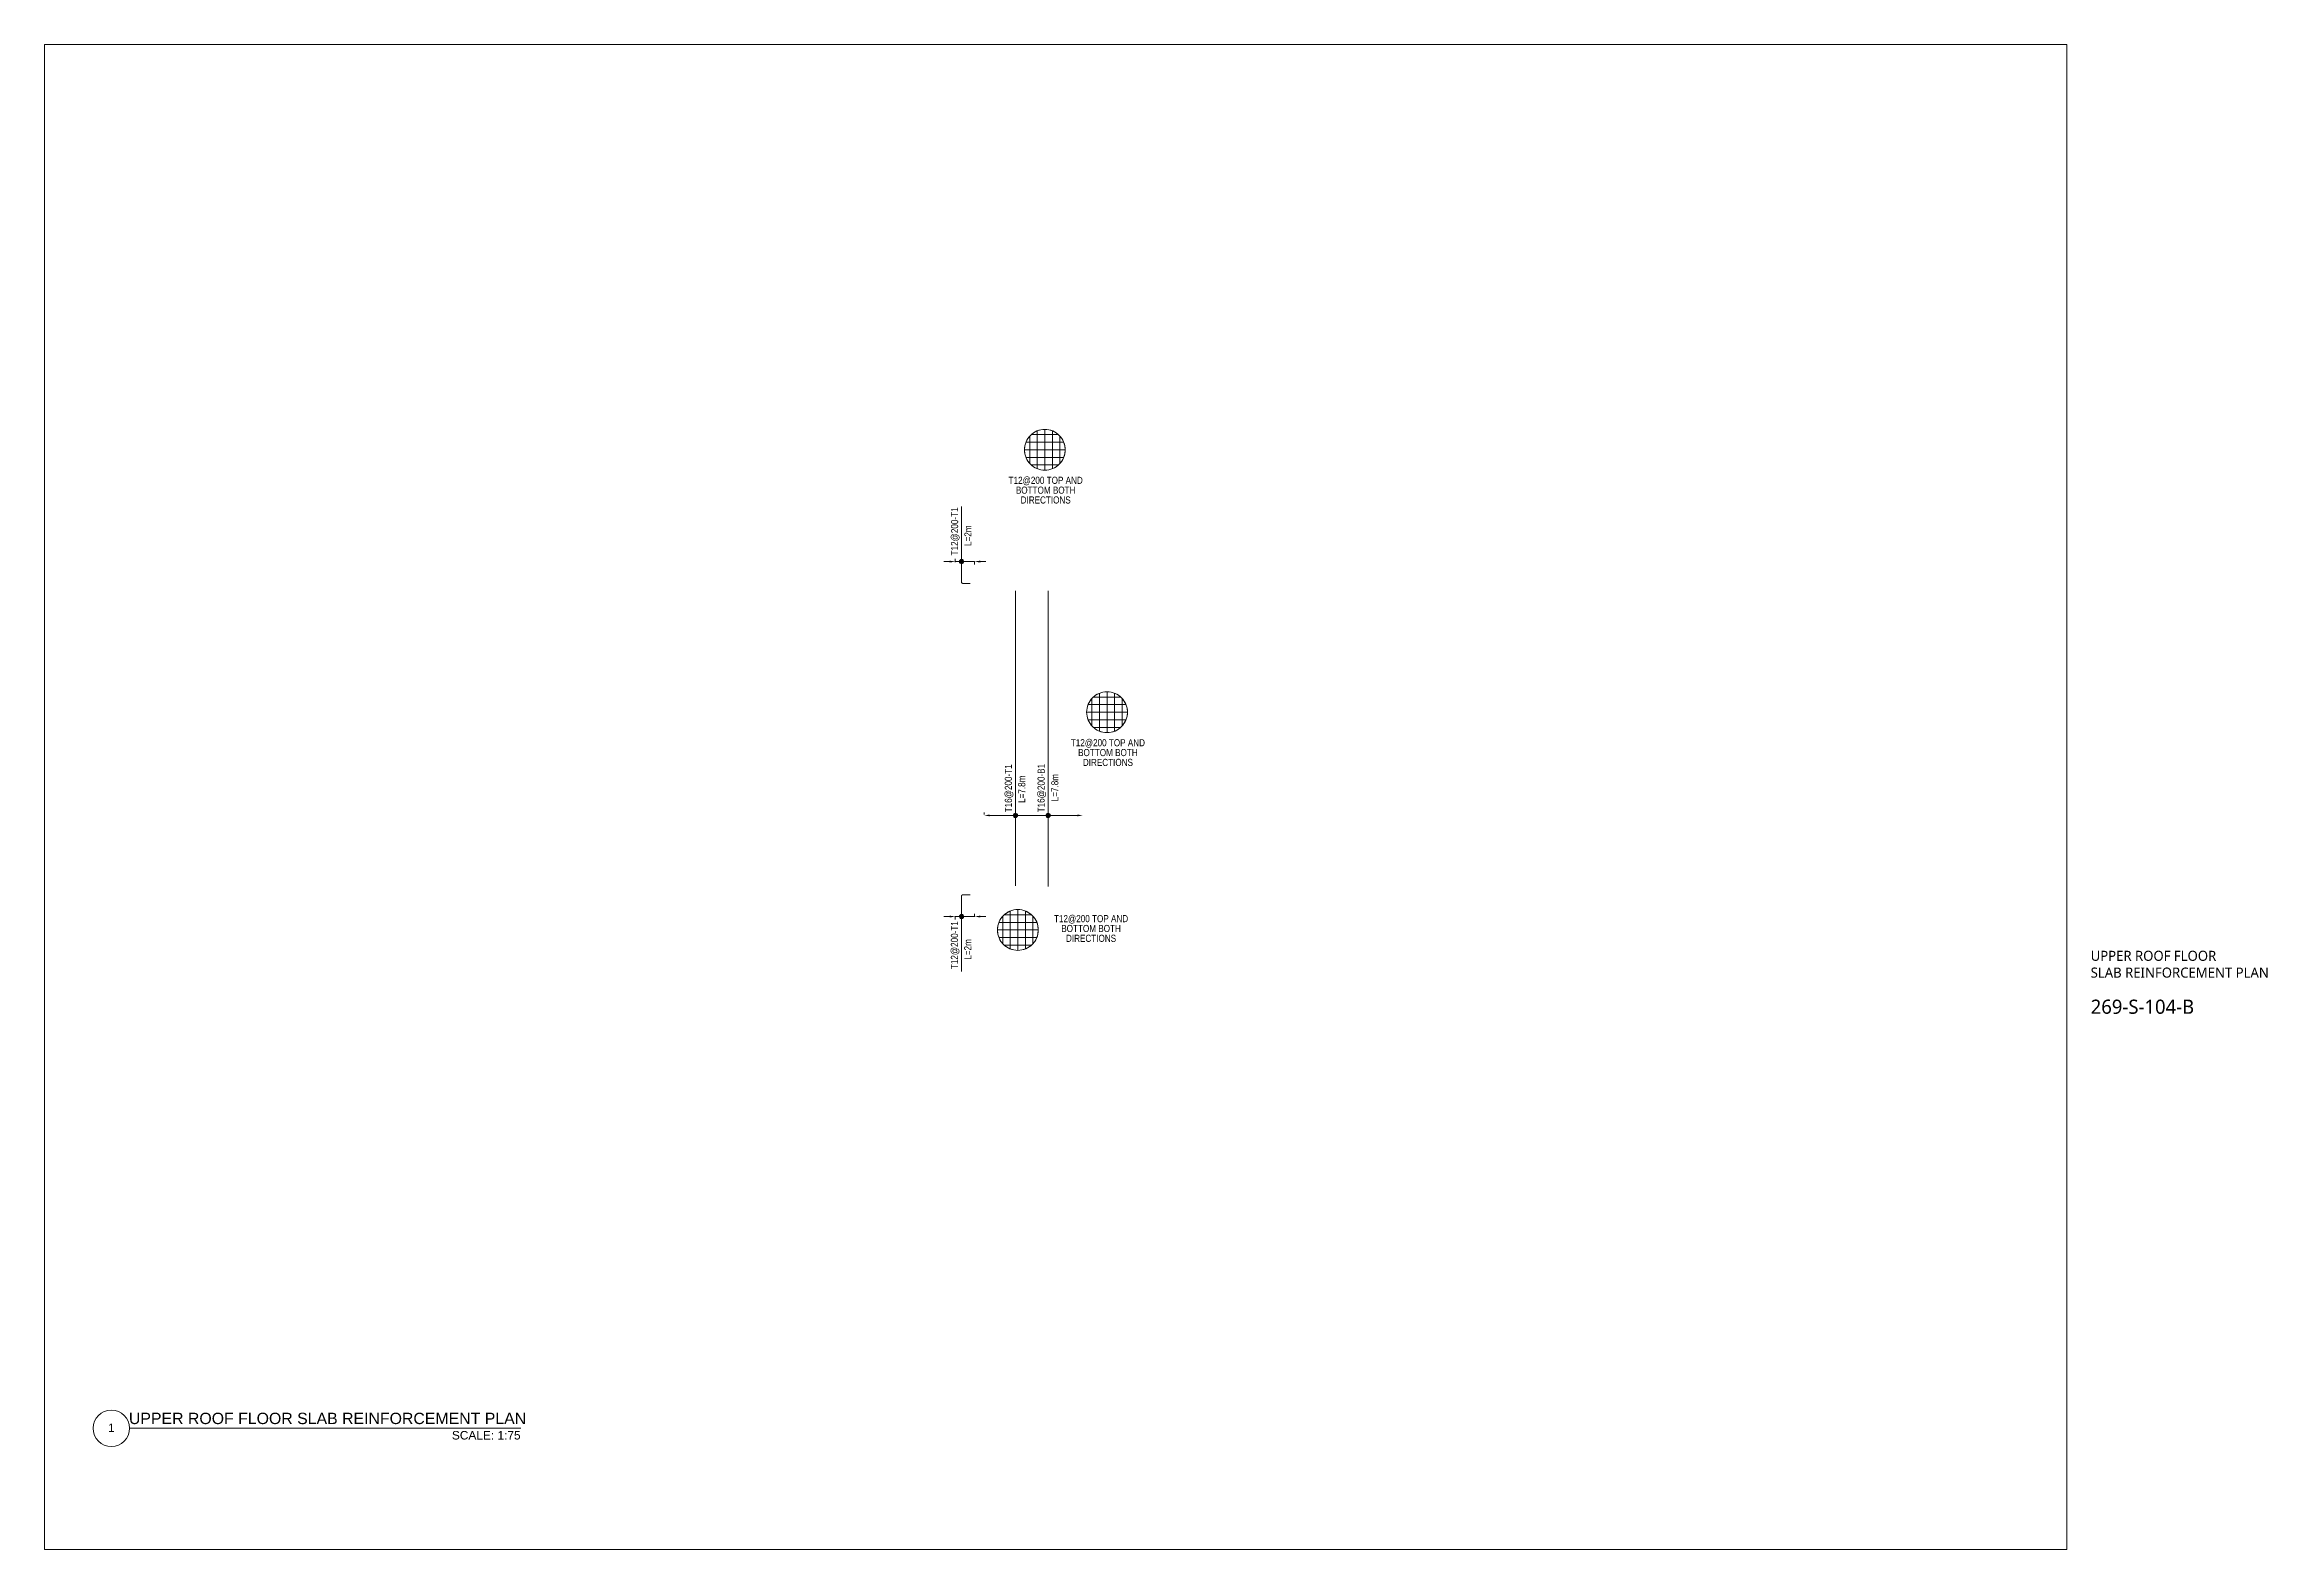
# Paper-space layout 'S104-B' of a CAD drawing. Header units: millimetres. Extents: x 15 to 799, y 15 to 546.
# The model-space entities are those that its viewports show. They can reach past a viewport. Long polylines and large blocks are cut down to what shows.
import ezdxf
from ezdxf.enums import TextEntityAlignment as Align

# ---------------------------------------------------------------- set-up
doc = ezdxf.new("R2010")
doc.units = ezdxf.units.MM
doc.header["$LTSCALE"] = 75
doc.header["$MEASUREMENT"] = 0
for name, pattern in [('Dash', [6, 3, -3]), ('Hidden', [6, 4, -2]), ('Hidden 1_16_', [2.38125, 1.5875, -0.79375]), ('Hidden 3_32_', [3.571875, 2.38125, -1.190625])]:
    doc.linetypes.add(name, pattern=pattern)
for name, color, linetype, lineweight in [('A-ANNO-NOTE', 131, 'Continuous', 9), ('A-DETL', 90, 'Continuous', 9), ('A-DETL-GENF', 92, 'Continuous', 9), ('A-DETL-HDLN', 90, 'Hidden 3_32_', 9), ('A-DETL-THIN', 151, 'Continuous', 9), ('A-WALL-HDLN', 110, 'Dash', 13), ('G-ANNO-SYMB', 111, 'Continuous', 9), ('G-ANNO-TEXT', 231, 'Continuous', 9)]:
    doc.layers.add(name, color=color, linetype=linetype, lineweight=lineweight)
doc.layers.add('NonPlottable_0', color=7, linetype='Continuous', plot=False)
doc.styles.add('Arial', font='arial.ttf', dxfattribs={"height": 250})
doc.styles.add('Arial Narrow', font='ARIALN.TTF', dxfattribs={"height": 187.5})
doc.styles.add('Arial Narrow_2', font='ARIALN.TTF', dxfattribs={"height": 262.5})
doc.styles.add('GENERATED_STYLE_2', font='arial.ttf', dxfattribs={"width": 0.84})
doc.styles.add('GENERATED_STYLE_5', font='trebuc.ttf')
doc.dimstyles.new('WYE_STANDARD_-_2_5mm', dxfattribs={"dimscale": 304.8, "dimtxt": 187.5, "dimasz": 0.492126, "dimexe": 0.246063, "dimexo": 0.246063, "dimgap": 0.9, "dimtad": 0, "dimdec": 0, "dimzin": 0, "dimdsep": 46, "dimtxsty": 'Arial', "dimcen": 0.09, "dimazin": 0, "dimtfac": 1, "dimtdec": 0, "dimtix": 1, "dimtmove": 0, "dimatfit": 3, "dimfxl": 1, "dimtvp": 1, "dimtolj": 1, "dimtzin": 0, "dimlwd": 13, "dimlwe": 13, "dimarcsym": 2})

# ---------------------------------------------------------------- blocks, each defined once
blk = doc.blocks.new('Linear Drawing Title 27[1]', base_point=(205.41, 49.99))
at = {"color": 250, "linetype": 'Continuous', "lineweight": 0}
blk.add_line((218.22, 33.59), (356.12, 33.59), dxfattribs=at)
at = {"color": 250, "linetype": 'Continuous', "lineweight": 0, "flags": 128}
blk.add_lwpolyline([(218.22, 33.59, 1), (205.41, 33.59, 1)], format="xyb", close=True, dxfattribs=at)
at = {"color": 7, "lineweight": 0, "style": 'GENERATED_STYLE_2'}
blk.add_attdef('AC_DrawingName', text='', height=4, dxfattribs=at).set_placement((356.12, 39.07), align=Align.TOP_RIGHT)
blk.add_attdef('DUMMY_186', text='', height=3, dxfattribs=at).set_placement((211.82, 33.76), align=Align.MIDDLE_CENTER)
blk.add_attdef('gs_drawing_scale_prefix', text='', height=3, dxfattribs=at).set_placement((356.12, 29.16), align=Align.BOTTOM_RIGHT)
blk = doc.blocks.new('SOGR')
at = {"layer": 'A-DETL'}
for p, q in [((39515, -9835), (40517, -9835)), ((39617, -9672), (39617, -10398)), ((39654, -9635), (40379, -9635)), ((39817, -9535), (39817, -10535)), ((40017, -9495), (40017, -10575)), ((40217, -9535), (40217, -10535)), ((40417, -9672), (40417, -10398)), ((39477, -10035), (40557, -10035)), ((39517, -10235), (40517, -10235)), ((39654, -10435), (40379, -10435))]:
    blk.add_line(p, q, dxfattribs=at)
at = {"layer": 'A-DETL-HDLN'}
blk.add_circle((40017, -10035), 540, dxfattribs=at)
at = {"layer": 'A-DETL-THIN'}
blk.add_circle((40017, -10035), 540, dxfattribs=at)
at = {"layer": 'A-WALL-HDLN', "linetype": 'Hidden 1_16_'}
for p, q in [((39515, -9835), (40517, -9835)), ((39617, -9672), (39617, -10398)), ((39654, -9635), (40379, -9635)), ((39817, -9535), (39817, -10535)), ((40017, -9495), (40017, -10575)), ((40217, -9535), (40217, -10535)), ((40417, -9672), (40417, -10398)), ((39477, -10035), (40557, -10035)), ((39517, -10235), (40517, -10235)), ((39654, -10435), (40379, -10435))]:
    blk.add_line(p, q, dxfattribs=at)
at = {"layer": 'G-ANNO-TEXT', "color": 7, "insert": (38784, -10748), "char_height": 187.5, "width": 2510.23, "attachment_point": 1, "line_spacing_factor": 0.83225, "style": 'Arial Narrow_2'}
blk.add_mtext('\\pxqc;T12@200 TOP AND BOTTOM BOTH DIRECTIONS', dxfattribs=at)
blk = doc.blocks.new('*D9')
at = {"layer": 'A-DETL-GENF', "color": 0, "lineweight": 13, "transparency": 16777216}
for p, q in [((22700, -15816), (22700, -15764)), ((25163, -15839), (22850, -15839))]:
    blk.add_line(p, q, dxfattribs=at)
at = {"layer": 'A-DETL-GENF', "color": 0, "transparency": 16777216}
for points in [[(22850, -15814), (22850, -15864), (22700, -15839)], [(25163, -15814), (25163, -15864), (25313, -15839)]]:
    blk.add_solid(points, dxfattribs=at)
at = {"layer": 'DEFPOINTS', "color": 0, "transparency": 16777216}
for p in [(22700, -15839), (25313, -15839), (22700, -15891)]:
    blk.add_point(p, dxfattribs=at)
blk = doc.blocks.new('DONAT')
at = {"layer": 'A-ANNO-NOTE'}
blk.add_hatch(color=256, dxfattribs=at).paths.add_polyline_path([(-10861, -13734), (-10856, -13734), (-10847, -13733), (-10835, -13728), (-10827, -13724), (-10818, -13716), (-10812, -13708), (-10806, -13695), (-10804, -13686), (-10803, -13674), (-10805, -13664), (-10807, -13658), (-10809, -13652), (-10814, -13644), (-10823, -13635), (-10833, -13628), (-10843, -13624), (-10854, -13622), (-10869, -13622), (-10882, -13627), (-10888, -13630), (-10898, -13637), (-10904, -13643), (-10909, -13652), (-10914, -13664), (-10915, -13669), (-10915, -13681), (-10914, -13691), (-10908, -13705), (-10905, -13711), (-10898, -13719), (-10890, -13725), (-10878, -13731), (-10871, -13733)], flags=0)
for radius, start, end in [(56.2, 90, 270), (56.2, 90, 270), (56.3, 270, 90), (56.3, 270, 90)]:
    blk.add_arc((-10859, -13678), radius, start, end, dxfattribs=at)
blk = doc.blocks.new('666666356')
at = {"layer": 'A-DETL'}
for p, q in [((25968, -21722), (27048, -21722)), ((26006, -21522), (27008, -21522)), ((26108, -21359), (26108, -22085)), ((26145, -21322), (26871, -21322)), ((26308, -21222), (26308, -22222)), ((26508, -21182), (26508, -22262)), ((26708, -21222), (26708, -22222)), ((26908, -21359), (26908, -22085)), ((26008, -21922), (27008, -21922)), ((26145, -22122), (26871, -22122))]:
    blk.add_line(p, q, dxfattribs=at)
at = {"layer": 'A-DETL-HDLN'}
blk.add_circle((26508, -21722), 540, dxfattribs=at)
at = {"layer": 'A-DETL-THIN'}
blk.add_circle((26508, -21722), 540, dxfattribs=at)
at = {"layer": 'A-WALL-HDLN', "linetype": 'Hidden 1_16_'}
for p, q in [((25968, -21722), (27048, -21722)), ((26006, -21522), (27008, -21522)), ((26108, -21359), (26108, -22085)), ((26145, -21322), (26871, -21322)), ((26308, -21222), (26308, -22222)), ((26508, -21182), (26508, -22262)), ((26708, -21222), (26708, -22222)), ((26908, -21359), (26908, -22085)), ((26008, -21922), (27008, -21922)), ((26145, -22122), (26871, -22122))]:
    blk.add_line(p, q, dxfattribs=at)
blk = doc.blocks.new('*D162')
at = {"layer": 'A-DETL-GENF', "color": 0, "lineweight": 13, "transparency": 16777216}
for p, q in [((21790, -9126), (21640, -9126)), ((21940, -9138), (21940, -9051)), ((21940, -9126), (22450, -9126)), ((22450, -9122), (22450, -9201)), ((22600, -9126), (22750, -9126))]:
    blk.add_line(p, q, dxfattribs=at)
at = {"layer": 'A-DETL-GENF', "color": 0, "transparency": 16777216}
for points in [[(21790, -9101), (21790, -9151), (21940, -9126)], [(22600, -9101), (22600, -9151), (22450, -9126)]]:
    blk.add_solid(points, dxfattribs=at)
at = {"layer": 'DEFPOINTS', "color": 0, "transparency": 16777216}
for p in [(21940, -9213), (22450, -9048), (22450, -9126)]:
    blk.add_point(p, dxfattribs=at)
blk = doc.blocks.new('*D163')
at = {"layer": 'A-DETL-GENF', "color": 0, "lineweight": 13, "transparency": 16777216}
for p, q in [((21790, -18514), (21640, -18514)), ((21940, -18502), (21940, -18589)), ((21940, -18514), (22450, -18514)), ((22450, -18517), (22450, -18439)), ((22600, -18514), (22750, -18514))]:
    blk.add_line(p, q, dxfattribs=at)
at = {"layer": 'A-DETL-GENF', "color": 0, "transparency": 16777216}
for points in [[(21790, -18489), (21790, -18539), (21940, -18514)], [(22600, -18489), (22600, -18539), (22450, -18514)]]:
    blk.add_solid(points, dxfattribs=at)
at = {"layer": 'DEFPOINTS', "color": 0, "transparency": 16777216}
for p in [(21940, -18427), (22450, -18514), (22450, -18592)]:
    blk.add_point(p, dxfattribs=at)

msp = doc.modelspace()

# ---------------------------------------------------------------- linework, layer by layer
at = {"layer": 'A-DETL-GENF'}
msp.add_line((24393.3, -17721.1), (24393.3, -9895.3), dxfattribs=at)
at = {"layer": 'A-DETL-GENF', "linetype": 'Hidden'}
for points in [[(22333, -9702), (22135.5, -9702, -0.4142136), (22105.5, -9672), (22105.5, -7672)], [(22333, -17938), (22135.5, -17938, 0.4142136), (22105.5, -17968), (22105.5, -19968)]]:
    msp.add_lwpolyline(points, format="xyb", dxfattribs=at)
msp.add_lwpolyline([(23528, -9897), (23528, -17699)], dxfattribs=at)

# ---------------------------------------------------------------- block references
at = {"xscale": -1, "rotation": 270}
for p in [(35783.3, 1733.3), (37205.8, -4979.7), (38071.1, -4979.7)]:
    msp.add_blockref('DONAT', p, dxfattribs=at)
at = {"rotation": 270.0000015859433}
msp.add_blockref('DONAT', (35783.3, -29373.3), dxfattribs=at)
msp.add_blockref('666666356', (-2914.9, 2854.5))
at = {"layer": 'G-ANNO-SYMB'}
for p in [(-15710.2, 3865.7), (-14065.2, -3074.3)]:
    msp.add_blockref('SOGR', p, dxfattribs=at)

# ---------------------------------------------------------------- texts
at = {"layer": 'A-ANNO-NOTE', "char_height": 187.5, "attachment_point": 1, "style": 'Arial Narrow'}
for s, insert, width, rotation in [('T12@200-T1', (21826.5, -8962.2), 1948.101, 90), ('L=2m', (22179.3, -8713.4), 784.652, 90), ('T16@200-T1', (23249, -15756.6), 1948.101, 90), ('T16@200-B1', (24114.4, -15756.6), 1948.101, 90), ('L=7.8m', (23601.8, -15507.8), 784.652, 90), ('L=7.8m', (24476.4, -15466), 784.652, 90), ('T12@200-T1', (21822.5, -19904.2), 1948.101, 89.999998), ('L=2m', (22175.3, -19655.4), 784.652, 89.999998)]:
    msp.add_mtext(s, dxfattribs=dict(at, insert=insert, width=width, rotation=rotation))
at = {"layer": 'G-ANNO-TEXT', "color": 7, "insert": (24273.9, -18474.7), "char_height": 187.5, "width": 2510.229, "attachment_point": 1, "line_spacing_factor": 0.83225, "style": 'Arial Narrow_2'}
msp.add_mtext('\\pxqc;T12@200 TOP AND BOTTOM BOTH DIRECTIONS', dxfattribs=at)

# ---------------------------------------------------------------- dimensions: what is measured, and where the dimension line sits
at = {"layer": 'A-DETL-GENF'}
dim = msp.add_linear_dim(base=(22450, -9126), p1=(21939.8, -9213), p2=(22450, -9047.5), text=' ', dimstyle='WYE_STANDARD_-_2_5mm', override={"dimpost": '<>', "dimfxl": 2160.698668}, dxfattribs=at)
dim.commit()
dim.dimension.update_dxf_attribs({"geometry": '*D162', "text_midpoint": (22194.9, -9126)})
dim = msp.add_linear_dim(base=(22700, -15838.9), p1=(25312.5, -15838.9), p2=(22700, -15891.2), text=' ', dimstyle='WYE_STANDARD_-_2_5mm', override={"dimpost": '<>', "dimfxl": 2160.698668}, dxfattribs=at)
dim.commit()
dim.dimension.update_dxf_attribs({"geometry": '*D9', "text_midpoint": (24732.9, -15838.9), "dimtype": 160})
dim = msp.add_linear_dim(base=(22450, -18514), p1=(21939.8, -18427), p2=(22450, -18592.5), angle=0.000002, text=' ', dimstyle='WYE_STANDARD_-_2_5mm', override={"dimpost": '<>', "dimfxl": 2160.698668}, dxfattribs=at)
dim.commit()
dim.dimension.update_dxf_attribs({"geometry": '*D163', "text_midpoint": (22194.9, -18514)})

psp = doc.layouts.new('S104-B')

# ---------------------------------------------------------------- linework, layer by layer
at = {"layer": 'NonPlottable_0', "color": 251, "linetype": 'Continuous', "lineweight": 0, "true_color": 0x4c4b4c, "flags": 128}
psp.add_lwpolyline([(15, 15), (728, 15), (728, 545.72), (15, 545.72)], close=True, dxfattribs=at)

# ---------------------------------------------------------------- block references
at = {"color": 250, "lineweight": 0}
ref = psp.add_blockref('Linear Drawing Title 27[1]', (32.19, 74.15), dxfattribs=at)
ref.add_attrib('gs_drawing_scale_prefix', 'SCALE: 1:75', dxfattribs={"color": 7, "lineweight": 0, "height": 3, "style": 'GENERATED_STYLE_2'}).set_placement((182.86, 52.9), align=Align.BOTTOM_RIGHT)
ref.add_attrib('AC_DrawingName', 'UPPER ROOF FLOOR SLAB REINFORCEMENT PLAN', dxfattribs={"color": 7, "lineweight": 0, "height": 4.0005, "style": 'GENERATED_STYLE_2'}).set_placement((184.81, 63.24), align=Align.TOP_RIGHT)
ref.add_attrib('DUMMY_186', '1', dxfattribs={"color": 7, "lineweight": 0, "height": 3, "style": 'GENERATED_STYLE_2'}).set_placement((38.59, 57.92), align=Align.MIDDLE_CENTER)

# ---------------------------------------------------------------- texts
at = {"color": 7, "linetype": 'Continuous', "lineweight": 0, "insert": (736.36, 226.14), "char_height": 3.5517, "width": 86.2625, "attachment_point": 1, "style": 'GENERATED_STYLE_5'}
psp.add_mtext('\\A1;UPPER ROOF FLOOR \\P\\pxql;SLAB REINFORCEMENT PLAN', dxfattribs=at)
at = {"color": 7, "linetype": 'Continuous', "lineweight": 0, "insert": (736.37, 203.84), "char_height": 5, "attachment_point": 7, "style": 'GENERATED_STYLE_5'}
psp.add_mtext('\\A1;\\pxql;269-S-104-B', dxfattribs=at)

# ---------------------------------------------------------------- viewports
at = {"layer": 'NonPlottable_0', "color": 251, "linetype": 'Continuous', "lineweight": 0, "true_color": 0x4c4b4c, "view_target_point": (24694.6, -14635.24)}
vp = psp.add_viewport(center=(371.5, 280.36), size=(713, 530.7208), view_center_point=(-100.6, -716.49), view_height=39804.0602, dxfattribs=at)
vp.dxf.flags = 0x10000  # cut along an outline
vp.dxf.clipping_boundary_handle = psp.add_lwpolyline([(15, 15), (728, 15), (728, 545.72), (15, 545.72)], format="xyb", close=True, dxfattribs={"invisible": 1}).dxf.handle

doc.saveas('drawing.dxf')
